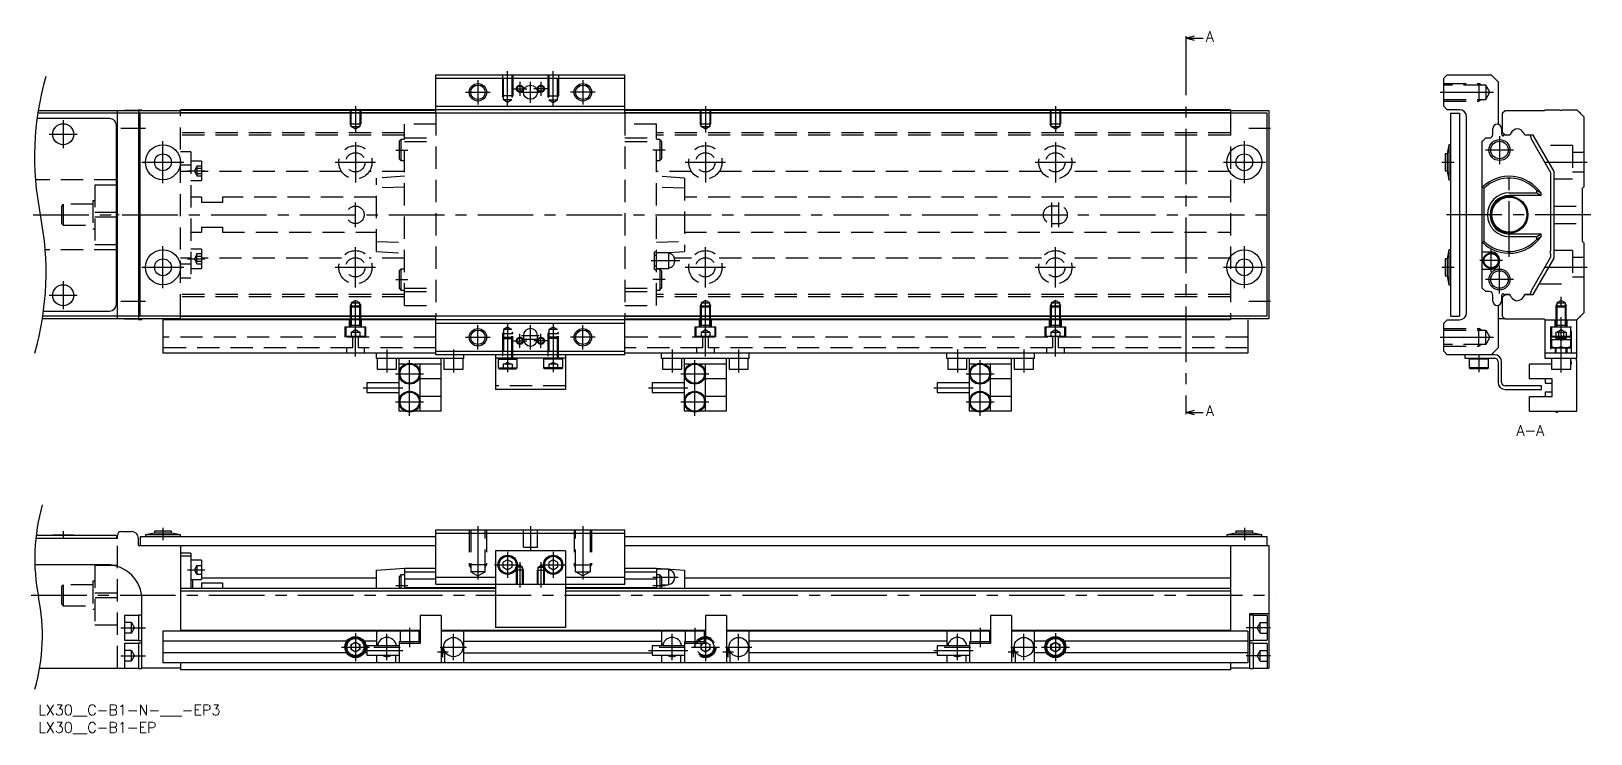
# Model space of a CAD drawing. Extents: x -2 to 444, y -8 to 192.
import ezdxf

# ---------------------------------------------------------------- set-up
doc = ezdxf.new("R2010")
doc.units = 0
doc.header["$LTSCALE"] = 0.5
doc.linetypes.add('CENTER', pattern=[50.8, 31.75, -6.35, 6.35, -6.35])
doc.linetypes.add('DASHED', pattern=[19.05, 12.7, -6.35])
for name, color, linetype in [('MSM_CENTER', 1, 'CENTER'), ('MSM_CONTINUOUS', 7, 'CONTINUOUS'), ('MSM_DASHED', 4, 'DASHED'), ('MSM_NARROW', 5, 'CONTINUOUS'), ('MSM_PART_NUMBER', 7, 'CONTINUOUS')]:
    doc.layers.add(name, color=color, linetype=linetype)
doc.styles.get("Standard").update_dxf_attribs({"font": 'txt.shx', "height": 3, "bigfont": 'bigfont.shx'})

# ---------------------------------------------------------------- blocks, each defined once
blk = doc.blocks.new('*U22')
at = {"layer": 'MSM_PART_NUMBER'}
blk.add_text('LX30__C-B1-N-___-EP3', height=3, dxfattribs=at).set_placement((0, -3))
blk = doc.blocks.new('*U23')
at = {"layer": 'MSM_PART_NUMBER'}
blk.add_text('LX30__C-B1-EP', height=3, dxfattribs=at).set_placement((0, -8))

msp = doc.modelspace()

# ---------------------------------------------------------------- linework, layer by layer
at = {"layer": 'MSM_CENTER'}
for p, q in [((327.9, 190), (327.9, 84)), ((125.64, 178.5), (125.64, 171.5)), ((134.14, 171.09), (134.14, 181)), ((147.14, 171.09), (147.14, 181)), ((155.64, 178.5), (155.64, 171.5)), ((122.14, 175), (129.14, 175)), ((135.64, 176), (139.64, 176)), ((137.64, 178), (137.64, 174)), ((138.14, 175), (143.14, 175)), ((140.64, 172), (140.64, 178)), ((145.64, 176), (141.64, 176)), ((143.64, 178), (143.64, 174)), ((159.14, 175), (152.14, 175)), ((400.64, 175), (415.83, 175)), ((90.64, 171), (90.64, 163.49)), ((190.64, 171), (190.64, 163.49)), ((290.64, 171), (290.64, 163.49)), ((7.14, 167), (7.14, 159)), ((3.14, 163), (11.14, 163)), ((23.64, 164.7), (30.64, 164.7)), ((35.64, 149), (35.64, 161)), ((90.64, 160.75), (90.64, 149.25)), ((190.64, 160.75), (190.64, 149.25)), ((290.64, 160.75), (290.64, 149.25)), ((344.64, 149), (344.64, 161)), ((345.89, 164.7), (352.14, 164.7)), ((417.54, 162.5), (417.54, 154.5)), ((102.14, 158.5), (105.64, 158.5)), ((179.14, 158.5), (175.64, 158.5)), ((421.54, 158.5), (413.54, 158.5)), ((29.64, 155), (41.64, 155)), ((42.64, 152.55), (47.64, 152.55)), ((84.89, 155), (96.39, 155)), ((184.89, 155), (196.39, 155)), ((284.89, 155), (296.39, 155)), ((338.64, 155), (350.64, 155)), ((401.04, 155), (404.64, 155)), ((420.34, 128), (420.34, 152)), ((430.61, 155), (442.64, 155)), ((90.64, 136.5), (90.64, 143.5)), ((289.64, 136.5), (289.64, 143.5)), ((291.64, 136.5), (291.64, 143.5)), ((-1.4, 140), (353.64, 140)), ((443.64, 140), (399.64, 140)), ((35.64, 119), (35.64, 131)), ((90.64, 119.25), (90.64, 130.75)), ((190.64, 119.25), (190.64, 130.75)), ((290.64, 119.25), (290.64, 130.75)), ((344.64, 119), (344.64, 131)), ((415.14, 123.65), (415.14, 130.15)), ((29.64, 125), (41.64, 125)), ((42.64, 127.44), (47.64, 127.44)), ((84.89, 125), (96.39, 125)), ((175.14, 126.9), (182.84, 126.9)), ((175.64, 126.9), (183.34, 126.9)), ((184.89, 125), (196.39, 125)), ((284.89, 125), (296.39, 125)), ((338.64, 125), (350.64, 125)), ((401.04, 125), (404.64, 125)), ((418.39, 126.9), (411.89, 126.9)), ((417.54, 117.5), (417.54, 125.5)), ((430.61, 125), (442.64, 125)), ((7.14, 121), (7.14, 113)), ((102.14, 121.5), (105.64, 121.5)), ((179.14, 121.5), (175.64, 121.5)), ((421.54, 121.5), (413.54, 121.5)), ((3.14, 117), (11.14, 117)), ((90.64, 99.5), (90.64, 116.51)), ((190.64, 99.5), (190.64, 116.51)), ((290.64, 99.5), (290.64, 116.51)), ((435.14, 94.9), (435.14, 116.51)), ((23.64, 115.3), (30.64, 115.3)), ((345.89, 115.3), (352.14, 115.3)), ((125.64, 101.5), (125.64, 108.5)), ((134.14, 108.91), (134.14, 95)), ((140.64, 101.5), (140.64, 108.5)), ((147.14, 108.91), (147.14, 95)), ((155.64, 101.5), (155.64, 108.5)), ((122.14, 105), (129.14, 105)), ((135.64, 104), (139.64, 104)), ((137.64, 102), (137.64, 106)), ((138.14, 105.5), (143.14, 105.5)), ((138.14, 104.5), (143.14, 104.5)), ((145.64, 104), (141.64, 104)), ((143.64, 102), (143.64, 106)), ((159.14, 105), (152.14, 105)), ((400.64, 105), (415.83, 105)), ((99.64, 101.5), (99.64, 94.9)), ((106.13, 82.6), (106.13, 98.6)), ((118.64, 101.5), (118.64, 94.9)), ((181.14, 101.5), (181.14, 94.9)), ((187.63, 82.6), (187.63, 98.6)), ((200.14, 101.5), (200.14, 94.9)), ((262.64, 101.5), (262.64, 94.9)), ((269.13, 82.6), (269.13, 98.6)), ((281.64, 101.5), (281.64, 94.9)), ((411.64, 100), (411.64, 95)), ((102.13, 94.6), (110.13, 94.6)), ((183.63, 94.6), (191.63, 94.6)), ((265.13, 94.6), (273.13, 94.6)), ((92.89, 90.6), (104.14, 90.6)), ((174.39, 90.6), (185.64, 90.6)), ((255.89, 90.6), (267.14, 90.6)), ((102.13, 86.6), (110.13, 86.6)), ((183.63, 86.6), (191.63, 86.6)), ((265.13, 86.6), (273.13, 86.6)), ((7.14, 49.61), (7.14, 47.49)), ((35.64, 50.6), (35.64, 47)), ((125.64, 51), (125.64, 35.81)), ((140.64, 51), (140.64, 44)), ((155.64, 51), (155.64, 35.81)), ((344.64, 50.6), (344.64, 47)), ((134.14, 43.75), (134.14, 36.25)), ((137.64, 40.76), (137.64, 33.5)), ((143.64, 40.76), (143.64, 33.5)), ((147.14, 43.75), (147.14, 36.25)), ((42.64, 38.55), (47.64, 38.55)), ((130.39, 40), (137.89, 40)), ((143.39, 40), (150.89, 40)), ((175.64, 36.5), (182.84, 36.5)), ((-2, 31.3), (353.64, 31.3)), ((102.14, 34.1), (105.64, 34.1)), ((175.64, 34.1), (179.14, 34.1)), ((23.64, 22), (30.64, 22)), ((90.64, 20.5), (90.64, 12.5)), ((99.64, 12.75), (99.64, 20.25)), ((106.13, 22), (106.13, 16.5)), ((118.64, 12.75), (118.64, 20.25)), ((181.14, 12.75), (181.14, 20.25)), ((187.63, 22), (187.63, 16.5)), ((190.64, 20.5), (190.64, 12.5)), ((200.14, 12.75), (200.14, 20.25)), ((262.64, 12.75), (262.64, 20.25)), ((269.13, 22), (269.13, 16.5)), ((281.64, 12.75), (281.64, 20.25)), ((290.64, 20.5), (290.64, 12.5)), ((352.14, 22), (345.14, 22)), ((23.64, 14), (30.64, 14)), ((86.64, 16.5), (94.64, 16.5)), ((92.89, 15.5), (104.14, 15.5)), ((95.89, 16.5), (103.39, 16.5)), ((114.14, 15.1), (117.14, 15.1)), ((114.89, 16.5), (122.39, 16.5)), ((115.64, 13.6), (115.64, 16.6)), ((174.39, 15.5), (185.64, 15.5)), ((177.39, 16.5), (184.89, 16.5)), ((186.64, 16.5), (194.64, 16.5)), ((195.64, 15.1), (198.64, 15.1)), ((196.39, 16.5), (203.89, 16.5)), ((197.14, 13.6), (197.14, 16.6)), ((255.89, 15.5), (267.14, 15.5)), ((258.89, 16.5), (266.39, 16.5)), ((277.14, 15.1), (280.14, 15.1)), ((277.89, 16.5), (285.39, 16.5)), ((278.64, 13.6), (278.64, 16.6)), ((286.64, 16.5), (294.64, 16.5)), ((352.14, 14), (345.14, 14))]:
    msp.add_line(p, q, dxfattribs=at)
at = {"layer": 'MSM_CONTINUOUS'}
for p, q in [((327.9, 190.5), (330.4, 191.17)), ((327.9, 191), (327.9, 190)), ((330.4, 189.83), (327.9, 190.5)), ((327.9, 190.5), (332.9, 190.5)), ((113.64, 180), (167.64, 180)), ((113.64, 169), (113.64, 180)), ((113.64, 179), (167.64, 179)), ((167.64, 169), (167.64, 180)), ((401.64, 179), (402.64, 180)), ((401.64, 171), (401.64, 179)), ((402.64, 180), (415.14, 180)), ((415.14, 180), (417.14, 178)), ((417.14, 178), (417.14, 165.87)), ((40.64, 169.7), (0.01, 169.7)), ((22.64, 110.3), (22.64, 169.7)), ((24.64, 169.75), (24.64, 169.7)), ((28.64, 169.75), (24.64, 169.75)), ((29.64, 169.9), (28.64, 169.9)), ((28.64, 169.9), (28.64, 110.1)), ((29.64, 169.9), (29.64, 169.7)), ((40.64, 169), (40.64, 170)), ((340.64, 170), (40.64, 170)), ((113.64, 169.8), (40.64, 169.8)), ((113.64, 171), (167.64, 171)), ((340.64, 169.8), (167.64, 169.8)), ((340.64, 170), (340.64, 169)), ((351.64, 169.7), (340.64, 169.7)), ((351.64, 169.7), (351.64, 110.3)), ((402.64, 170), (401.64, 171)), ((406.14, 170), (402.64, 170)), ((418.44, 169.1), (419.14, 169.8)), ((419.14, 169.8), (430.44, 169.8)), ((430.44, 169.8), (430.64, 170)), ((430.64, 170), (434.74, 170)), ((435.54, 170), (439.64, 170)), ((439.64, 170), (441.64, 168)), ((20.34, 167.5), (-0.32, 167.5)), ((351.14, 169), (-0.1, 169)), ((22.34, 114.5), (22.34, 165.5)), ((29.14, 111), (29.14, 169)), ((113.64, 169.1), (40.64, 169.1)), ((340.64, 169.1), (167.64, 169.1)), ((351.14, 111), (351.14, 169)), ((403.64, 169), (406.14, 169)), ((403.64, 111), (403.64, 169)), ((406.14, 169), (406.14, 111)), ((408.14, 112), (408.14, 168)), ((418.44, 163.45), (418.44, 169.1)), ((441.64, 168), (441.64, 148)), ((412.64, 160.95), (413.64, 161.95)), ((412.64, 119.05), (412.64, 160.95)), ((413.64, 161.95), (414.64, 161.95)), ((415.64, 162.95), (415.64, 164.65)), ((418.14, 164.65), (418.14, 163.25)), ((419.14, 162.75), (418.44, 163.45)), ((418.94, 162.8), (419.09, 162.8)), ((420.48, 162.75), (419.14, 162.75)), ((420.86, 163.4), (420.48, 162.75)), ((420.86, 163.4), (420.91, 163.49)), ((424.79, 162.75), (424.36, 163.5)), ((427.14, 162.75), (424.79, 162.75)), ((426.47, 162.3), (426.47, 161.9)), ((426.47, 161.9), (432.14, 152.09)), ((433.14, 152.36), (427.14, 162.75)), ((22.34, 158.2), (22.64, 158.2)), ((402.04, 157.4), (402.04, 152.6)), ((402.64, 157.4), (402.04, 157.4)), ((403.04, 160), (402.64, 157.4)), ((402.64, 157.4), (402.64, 152.6)), ((403.04, 160), (403.04, 150)), ((403.64, 160), (403.04, 160)), ((402.04, 152.6), (402.64, 152.6)), ((402.64, 152.6), (403.04, 150)), ((432.14, 152.09), (432.14, 129.65)), ((433.14, 127.64), (433.14, 152.36)), ((22.64, 150), (22.34, 150)), ((22.64, 148.5), (22.34, 148.5)), ((22.64, 148.47), (22.34, 148.47)), ((403.04, 150), (403.64, 150)), ((413.14, 147.6), (412.64, 147.86)), ((413.14, 132.4), (413.14, 147.6)), ((441.64, 148), (441.14, 147.5)), ((441.14, 147.5), (441.14, 132.5)), ((420.34, 146.26), (428.18, 146.26)), ((429.44, 145.5), (420.34, 145.5)), ((428.18, 146.26), (428.18, 146.93)), ((428.18, 146.26), (429.44, 145.5)), ((429.44, 145.5), (429.44, 146.18)), ((22.34, 140.72), (22.64, 140.72)), ((22.64, 139.28), (22.34, 139.28)), ((429.44, 134.5), (420.34, 134.5)), ((428.18, 133.74), (420.34, 133.74)), ((429.44, 134.5), (428.18, 133.74)), ((428.18, 133.07), (428.18, 133.74)), ((429.44, 133.82), (429.44, 134.5)), ((22.64, 131.53), (22.34, 131.53)), ((22.64, 131.5), (22.34, 131.5)), ((22.64, 130), (22.34, 130)), ((403.04, 130), (402.64, 127.4)), ((403.04, 130), (403.04, 120)), ((403.64, 130), (403.04, 130)), ((412.64, 132.14), (413.14, 132.4)), ((412.64, 129.4), (415.14, 129.4)), ((441.14, 132.5), (441.64, 132)), ((441.64, 132), (441.64, 112)), ((402.04, 127.4), (402.04, 122.6)), ((402.64, 127.4), (402.04, 127.4)), ((402.64, 127.4), (402.64, 122.6)), ((432.14, 127.91), (426.47, 118.1)), ((427.14, 117.25), (433.14, 127.64)), ((432.14, 128.85), (432.14, 127.91)), ((22.64, 121.8), (22.34, 121.8)), ((402.04, 122.6), (402.64, 122.6)), ((402.64, 122.6), (403.04, 120)), ((415.14, 124.4), (412.64, 124.4)), ((403.04, 120), (403.64, 120)), ((413.64, 118.05), (412.64, 119.05)), ((414.64, 118.05), (413.64, 118.05)), ((415.64, 115.35), (415.64, 117.05)), ((418.14, 116.75), (418.14, 115.35)), ((418.44, 116.55), (419.14, 117.25)), ((418.44, 110.9), (418.44, 116.55)), ((419.09, 117.2), (418.94, 117.2)), ((419.14, 117.25), (419.09, 117.2)), ((420.48, 117.25), (419.14, 117.25)), ((419.14, 117.25), (420.48, 117.25)), ((420.86, 116.6), (420.48, 117.25)), ((420.48, 117.25), (420.91, 116.5)), ((424.79, 117.25), (424.36, 116.5)), ((424.42, 116.6), (424.79, 117.25)), ((426.19, 117.25), (424.79, 117.25)), ((424.79, 117.25), (427.14, 117.25)), ((426.47, 118.1), (426.47, 117.7)), ((1.52, 112.5), (20.34, 112.5)), ((417.14, 114.13), (417.14, 102)), ((441.64, 112), (439.64, 110)), ((40.64, 110.3), (1.19, 110.3)), ((351.14, 111), (1.3, 111)), ((24.64, 110.3), (24.64, 110.25)), ((24.64, 110.25), (28.64, 110.25)), ((28.64, 110.1), (29.64, 110.1)), ((29.64, 110.3), (29.64, 110.1)), ((35.64, 110), (35.64, 100.5)), ((340.64, 110), (35.64, 110)), ((40.64, 110), (40.64, 111)), ((113.64, 110.9), (40.64, 110.9)), ((113.64, 110.2), (40.64, 110.2)), ((113.64, 100), (113.64, 111)), ((113.64, 109), (167.64, 109)), ((167.64, 100), (167.64, 111)), ((340.64, 110.9), (167.64, 110.9)), ((340.64, 110.2), (167.64, 110.2)), ((340.64, 111), (340.64, 110)), ((351.64, 110.3), (340.64, 110.3)), ((345.64, 110), (345.64, 100.5)), ((401.64, 109), (402.64, 110)), ((401.64, 101), (401.64, 109)), ((402.64, 110), (406.14, 110)), ((403.64, 111), (406.14, 111)), ((419.04, 110.3), (417.14, 110.3)), ((419.14, 110.2), (418.44, 110.9)), ((430.44, 110.2), (419.14, 110.2)), ((430.64, 110), (430.44, 110.2)), ((430.64, 98.9), (430.64, 110)), ((430.64, 110), (439.64, 110)), ((439.64, 98.9), (439.64, 110)), ((138.64, 105.5), (138.64, 104.5)), ((142.64, 104.5), (142.64, 105.5)), ((432.24, 105), (432.24, 102)), ((438.04, 105), (432.24, 105)), ((432.39, 104.4), (437.89, 104.4)), ((432.39, 104.4), (432.39, 102)), ((432.39, 104.15), (433.06, 104.33)), ((433.06, 104.33), (433.41, 104.38)), ((433.41, 104.38), (433.76, 104.4)), ((433.84, 104.9), (433.64, 104.7)), ((433.64, 104.7), (433.64, 104.4)), ((433.64, 104.7), (436.64, 104.7)), ((433.76, 104.4), (433.86, 104.4)), ((433.84, 104.9), (436.44, 104.9)), ((433.86, 104.4), (434.5, 104.33)), ((434.5, 104.33), (435.14, 104.15)), ((435.14, 104.15), (435.81, 104.33)), ((435.14, 102.25), (435.14, 104.15)), ((435.81, 104.33), (436.16, 104.38)), ((436.16, 104.38), (436.51, 104.4)), ((436.64, 104.7), (436.44, 104.9)), ((436.51, 104.4), (436.61, 104.4)), ((436.61, 104.4), (437.25, 104.33)), ((436.64, 104.4), (436.64, 104.7)), ((437.25, 104.33), (437.89, 104.15)), ((437.89, 102), (437.89, 104.4)), ((438.04, 102), (438.04, 105)), ((113.64, 100.5), (35.64, 100.5)), ((96.64, 98.9), (96.64, 100.5)), ((121.64, 98.9), (96.64, 98.9)), ((96.89, 98.9), (96.89, 95.9)), ((102.39, 95.9), (102.39, 98.9)), ((103.14, 94.84), (103.14, 98.9)), ((113.64, 101), (167.64, 101)), ((167.64, 100), (113.64, 100)), ((115.14, 83.9), (115.14, 98.9)), ((115.89, 98.9), (115.89, 95.9)), ((121.39, 95.9), (121.39, 98.9)), ((121.64, 98.9), (121.64, 100)), ((130.64, 100), (130.64, 90.1)), ((150.64, 99), (130.64, 99)), ((131.69, 99), (131.39, 98.7)), ((131.39, 98.7), (131.39, 96.3)), ((131.39, 98.7), (136.89, 98.7)), ((136.89, 98.7), (136.59, 99)), ((136.89, 96.3), (136.89, 98.7)), ((144.69, 99), (144.39, 98.7)), ((144.39, 98.7), (144.39, 96.3)), ((149.89, 98.7), (144.39, 98.7)), ((149.89, 98.7), (149.59, 99)), ((149.89, 96.3), (149.89, 98.7)), ((150.64, 100), (150.64, 90.1)), ((345.64, 100.5), (167.64, 100.5)), ((178.14, 98.9), (178.14, 100.5)), ((203.14, 98.9), (178.14, 98.9)), ((178.39, 98.9), (178.39, 95.9)), ((183.89, 95.9), (183.89, 98.9)), ((184.64, 94.84), (184.64, 98.9)), ((196.64, 83.9), (196.64, 98.9)), ((197.39, 98.9), (197.39, 95.9)), ((202.89, 95.9), (202.89, 98.9)), ((203.14, 98.9), (203.14, 100.5)), ((259.64, 98.9), (259.64, 100.5)), ((284.64, 98.9), (259.64, 98.9)), ((259.89, 98.9), (259.89, 95.9)), ((265.39, 95.9), (265.39, 98.9)), ((266.14, 94.84), (266.14, 98.9)), ((278.14, 83.9), (278.14, 98.9)), ((278.89, 98.9), (278.89, 95.9)), ((284.39, 95.9), (284.39, 98.9)), ((284.64, 98.9), (284.64, 100.5)), ((402.64, 100), (401.64, 101)), ((416.14, 100), (402.64, 100)), ((407.64, 100), (407.64, 99)), ((407.64, 99), (416.14, 99)), ((409.19, 99), (408.89, 98.7)), ((414.39, 98.7), (408.89, 98.7)), ((408.89, 98.7), (408.89, 96.3)), ((414.39, 98.7), (414.09, 99)), ((414.39, 96.3), (414.39, 98.7)), ((417.14, 102), (415.14, 100)), ((439.64, 100.5), (430.64, 100.5)), ((439.64, 98.9), (430.64, 98.9)), ((432.24, 102), (438.04, 102)), ((433.03, 102.07), (432.39, 102.25)), ((432.39, 98.9), (432.39, 95.9)), ((433.66, 102), (433.03, 102.07)), ((433.44, 102), (433.44, 100.5)), ((433.64, 102), (433.64, 100.5)), ((433.76, 102), (433.66, 102)), ((434.12, 102.02), (433.76, 102)), ((434.46, 102.07), (434.12, 102.02)), ((435.14, 102.25), (434.46, 102.07)), ((435.78, 102.07), (435.14, 102.25)), ((436.41, 102), (435.78, 102.07)), ((436.51, 102), (436.41, 102)), ((436.83, 102.01), (436.51, 102)), ((436.64, 100.5), (436.64, 102)), ((436.87, 102.02), (436.83, 102.01)), ((436.84, 100.5), (436.84, 102)), ((437.21, 102.07), (436.87, 102.02)), ((437.89, 102.25), (437.21, 102.07)), ((437.89, 95.9), (437.89, 98.9)), ((96.89, 95.9), (102.39, 95.9)), ((104.82, 97.3), (103.14, 97.3)), ((103.14, 86.84), (103.14, 94.36)), ((115.14, 97.3), (107.44, 97.3)), ((109.14, 83.9), (109.14, 97.3)), ((115.89, 95.9), (121.39, 95.9)), ((131.39, 96.3), (136.89, 96.3)), ((131.39, 96.3), (131.69, 96)), ((131.69, 96), (136.59, 96)), ((136.59, 96), (136.89, 96.3)), ((149.89, 96.3), (144.39, 96.3)), ((144.39, 96.3), (144.69, 96)), ((149.59, 96), (144.69, 96)), ((149.59, 96), (149.89, 96.3)), ((178.39, 95.9), (183.89, 95.9)), ((186.32, 97.3), (184.64, 97.3)), ((184.64, 86.84), (184.64, 94.36)), ((196.64, 97.3), (188.94, 97.3)), ((190.64, 83.9), (190.64, 97.3)), ((197.39, 95.9), (202.89, 95.9)), ((259.89, 95.9), (265.39, 95.9)), ((267.82, 97.3), (266.14, 97.3)), ((266.14, 86.84), (266.14, 94.36)), ((278.14, 97.3), (270.44, 97.3)), ((272.14, 83.9), (272.14, 97.3)), ((278.89, 95.9), (284.39, 95.9)), ((414.39, 96.3), (408.89, 96.3)), ((408.89, 96.3), (409.19, 96)), ((414.09, 96), (409.19, 96)), ((414.09, 96), (414.39, 96.3)), ((417.14, 98), (417.14, 92.1)), ((418.14, 92.1), (418.14, 98)), ((432.39, 97.3), (426.14, 97.3)), ((426.14, 93.1), (426.14, 97.3)), ((430.64, 97.35), (430.64, 97.3)), ((432.39, 97.35), (430.64, 97.35)), ((432.39, 95.9), (437.89, 95.9)), ((438.04, 97.3), (437.89, 97.3)), ((438.04, 97.9), (438.04, 97.3)), ((439.64, 83.9), (439.64, 97.9)), ((93.89, 91.95), (93.89, 89.25)), ((103.14, 91.95), (93.89, 91.95)), ((93.89, 89.25), (103.14, 89.25)), ((115.14, 93.1), (109.14, 93.1)), ((150.64, 90.1), (130.64, 90.1)), ((175.39, 91.95), (175.39, 89.25)), ((184.64, 91.95), (175.39, 91.95)), ((175.39, 89.25), (184.64, 89.25)), ((196.64, 93.1), (190.64, 93.1)), ((256.89, 91.95), (256.89, 89.25)), ((266.14, 91.95), (256.89, 91.95)), ((256.89, 89.25), (266.14, 89.25)), ((278.14, 93.1), (272.14, 93.1)), ((429.54, 91.1), (419.14, 91.1)), ((419.14, 90.1), (429.54, 90.1)), ((432.64, 93.1), (426.14, 93.1)), ((429.54, 90.1), (429.54, 91.1)), ((430.64, 93.1), (430.64, 91.85)), ((430.64, 91.85), (432.64, 91.85)), ((430.64, 89.35), (430.64, 88.1)), ((432.64, 89.35), (430.64, 89.35)), ((432.64, 88.1), (432.64, 93.1)), ((103.14, 83.9), (103.14, 86.36)), ((115.14, 88.1), (109.14, 88.1)), ((184.64, 83.9), (184.64, 86.36)), ((196.64, 88.1), (190.64, 88.1)), ((266.14, 83.9), (266.14, 86.36)), ((278.14, 88.1), (272.14, 88.1)), ((426.14, 88.1), (432.64, 88.1)), ((426.14, 83.9), (426.14, 88.1)), ((104.82, 83.9), (103.14, 83.9)), ((115.14, 83.9), (107.44, 83.9)), ((186.32, 83.9), (184.64, 83.9)), ((196.64, 83.9), (188.94, 83.9)), ((267.82, 83.9), (266.14, 83.9)), ((278.14, 83.9), (270.44, 83.9)), ((327.9, 83.5), (330.4, 84.17)), ((327.9, 84), (327.9, 83)), ((330.4, 82.83), (327.9, 83.5)), ((327.9, 83.5), (332.9, 83.5)), ((426.14, 83.9), (439.64, 83.9)), ((430.64, 83.9), (430.64, 83.85)), ((430.64, 83.85), (433.64, 83.85)), ((433.64, 83.9), (433.64, 83.6)), ((433.64, 83.6), (434.14, 83.6)), ((434.14, 83.9), (434.14, 83.6)), ((23.64, 49.5), (26.64, 49.5)), ((33.24, 49.6), (33.24, 49)), ((38.04, 49.6), (33.24, 49.6)), ((38.04, 49), (38.04, 49.6)), ((113.64, 34.5), (113.64, 50)), ((113.64, 50), (167.64, 50)), ((167.64, 34.5), (167.64, 50)), ((342.24, 49.6), (342.24, 49)), ((347.04, 49.6), (342.24, 49.6)), ((347.04, 49), (347.04, 49.6)), ((22.64, 47.5), (-0.7, 47.5)), ((-0.59, 48.5), (22.34, 48.5)), ((4.14, 48.6), (10.14, 48.6)), ((4.14, 48.6), (4.14, 48.5)), ((10.14, 48.5), (10.14, 48.6)), ((22.34, 48.5), (22.34, 47.5)), ((22.64, 47.5), (22.64, 48.5)), ((28.64, 45.5), (28.64, 47.5)), ((28.64, 45.5), (113.64, 45.5)), ((29.14, 48), (29.14, 45.5)), ((113.64, 48), (29.14, 48)), ((33.24, 49), (30.64, 48.6)), ((30.64, 48.6), (30.64, 48)), ((40.64, 48.6), (30.64, 48.6)), ((38.04, 49), (33.24, 49)), ((40.64, 48.6), (38.04, 49)), ((40.64, 48), (40.64, 48.6)), ((40.64, 45.5), (40.64, 21)), ((113.64, 49), (167.64, 49)), ((351.14, 48), (167.64, 48)), ((167.64, 45.5), (351.64, 45.5)), ((342.24, 49), (339.64, 48.6)), ((339.64, 48.6), (339.64, 48)), ((349.64, 48.6), (339.64, 48.6)), ((340.64, 45.5), (340.64, 21)), ((347.04, 49), (342.24, 49)), ((349.64, 48.6), (347.04, 49)), ((349.64, 48), (349.64, 48.6)), ((351.14, 45.5), (351.14, 48)), ((351.64, 45.5), (351.64, 10.5)), ((43.64, 43.3), (40.64, 43.3)), ((43.64, 42.45), (40.64, 42.45)), ((43.64, 43.3), (43.64, 33.2)), ((46.64, 41.3), (43.64, 41.3)), ((46.64, 41.3), (46.64, 35.8)), ((150.64, 44), (130.64, 44)), ((130.64, 44), (130.64, 22.1)), ((134.14, 41.44), (132.89, 40.72)), ((132.89, 39.28), (132.89, 40.72)), ((135.39, 40.72), (134.14, 41.44)), ((135.39, 39.28), (135.39, 40.72)), ((147.14, 41.44), (145.89, 40.72)), ((145.89, 40.72), (145.89, 39.28)), ((148.39, 40.72), (147.14, 41.44)), ((148.39, 40.72), (148.39, 39.28)), ((150.64, 44), (150.64, 22.1)), ((19.64, 40), (-0.97, 40)), ((43.64, 35.8), (46.64, 35.8)), ((44.14, 33.2), (44.14, 35.8)), ((46.64, 36.3), (96.64, 36.3)), ((96.64, 38.5), (104.64, 39)), ((96.64, 33.2), (96.64, 38.5)), ((103.64, 37.1), (103.14, 36.6)), ((103.14, 36.6), (103.14, 33.2)), ((104.64, 37.1), (103.64, 37.1)), ((103.64, 37.1), (103.64, 33.2)), ((104.64, 39), (113.64, 39)), ((104.64, 39), (104.64, 33.2)), ((104.64, 38), (113.64, 38)), ((104.64, 36), (113.64, 36)), ((113.64, 36.5), (130.64, 36.5)), ((132.89, 39.28), (134.14, 38.56)), ((134.14, 38.56), (135.39, 39.28)), ((145.89, 39.28), (147.14, 38.56)), ((147.14, 38.56), (148.39, 39.28)), ((150.64, 36.5), (167.64, 36.5)), ((167.64, 39), (176.64, 39)), ((167.64, 38), (176.64, 38)), ((167.64, 36), (176.64, 36)), ((176.64, 39), (184.64, 38.5)), ((176.64, 39), (176.64, 33.2)), ((180.09, 38.75), (176.64, 38.75)), ((177.64, 37.1), (176.64, 37.1)), ((178.14, 36.6), (177.64, 37.1)), ((177.64, 37.1), (177.64, 33.2)), ((178.14, 36.6), (178.14, 33.2)), ((180.09, 38.75), (180.09, 34.25)), ((181.84, 36.8), (181.84, 36.2)), ((184.64, 38.5), (184.64, 33.2)), ((184.64, 36.3), (340.64, 36.3)), ((130.64, 33.2), (40.64, 33.2)), ((130.64, 32.5), (40.64, 32.5)), ((46.64, 34.87), (52.64, 34.87)), ((46.64, 34.87), (46.64, 33.2)), ((52.64, 34.87), (52.64, 33.2)), ((104.64, 33.5), (130.64, 33.5)), ((113.64, 34.5), (167.64, 34.5)), ((150.64, 33.5), (176.64, 33.5)), ((340.64, 33.2), (150.64, 33.2)), ((340.64, 32.5), (150.64, 32.5)), ((178.14, 34.25), (180.09, 34.25)), ((29.64, 10.35), (29.64, 30)), ((28.64, 25.5), (24.64, 25.5)), ((24.64, 25.5), (24.64, 18.5)), ((29.64, 25.65), (28.64, 25.65)), ((28.64, 25.65), (28.64, 18.35)), ((109.14, 25.5), (109.14, 17.5)), ((115.14, 25.5), (109.14, 25.5)), ((115.14, 25.5), (115.14, 12)), ((190.64, 25.5), (190.64, 17.5)), ((196.64, 25.5), (190.64, 25.5)), ((196.64, 25.5), (196.64, 12)), ((278.14, 25.5), (272.14, 25.5)), ((272.14, 25.5), (272.14, 17.5)), ((278.14, 25.5), (278.14, 12)), ((351.64, 26), (346.14, 26)), ((346.14, 26), (346.14, 10.35)), ((347.14, 25.65), (346.14, 25.65)), ((347.14, 25.65), (347.14, 18.35)), ((351.14, 25.5), (347.14, 25.5)), ((351.14, 25.5), (351.14, 18.5)), ((24.64, 18.5), (28.64, 18.5)), ((28.64, 18.35), (29.64, 18.35)), ((109.14, 21), (35.64, 21)), ((35.64, 21), (35.64, 12)), ((88.17, 18.2), (35.64, 18.2)), ((109.14, 21.2), (40.64, 21.2)), ((89.39, 17.22), (90.64, 17.94)), ((90.64, 17.94), (91.89, 17.22)), ((96.64, 18.2), (93.11, 18.2)), ((96.64, 21), (96.64, 16.85)), ((103.13, 18), (103.13, 17.5)), ((109.13, 18), (103.13, 18)), ((103.38, 21), (103.38, 18)), ((108.88, 18), (108.88, 21)), ((109.13, 17.5), (109.13, 18)), ((190.64, 21.2), (115.14, 21.2)), ((190.64, 21), (115.14, 21)), ((121.64, 12), (121.64, 21)), ((121.64, 18.2), (178.14, 18.2)), ((150.64, 22.1), (130.64, 22.1)), ((178.14, 21), (178.14, 16.85)), ((184.63, 18), (184.63, 17.5)), ((190.63, 18), (184.63, 18)), ((184.88, 21), (184.88, 18)), ((190.38, 18), (190.38, 21)), ((190.63, 17.5), (190.63, 18)), ((272.14, 21.2), (196.64, 21.2)), ((272.14, 21), (196.64, 21)), ((203.14, 12), (203.14, 21)), ((259.64, 18.2), (203.14, 18.2)), ((259.64, 21), (259.64, 16.85)), ((266.13, 18), (266.13, 17.5)), ((272.13, 18), (266.13, 18)), ((266.38, 21), (266.38, 18)), ((271.88, 18), (271.88, 21)), ((272.13, 17.5), (272.13, 18)), ((340.64, 21.2), (278.14, 21.2)), ((345.64, 21), (278.14, 21)), ((284.64, 12), (284.64, 21)), ((288.17, 18.2), (284.64, 18.2)), ((289.39, 17.22), (290.64, 17.94)), ((290.64, 17.94), (291.89, 17.22)), ((345.64, 18.2), (293.11, 18.2)), ((345.64, 21), (345.64, 12)), ((346.14, 18.35), (347.14, 18.35)), ((347.14, 18.5), (351.14, 18.5)), ((28.64, 17.5), (24.64, 17.5)), ((24.64, 17.5), (24.64, 10.5)), ((29.64, 17.65), (28.64, 17.65)), ((28.64, 17.65), (28.64, 10.35)), ((88.17, 14.8), (35.64, 14.8)), ((89.39, 15.78), (89.39, 17.22)), ((90.64, 15.06), (89.39, 15.78)), ((91.89, 15.78), (90.64, 15.06)), ((91.89, 17.22), (91.89, 15.78)), ((93.89, 14.8), (93.11, 14.8)), ((103.14, 16.85), (93.89, 16.85)), ((93.89, 16.85), (93.89, 14.15)), ((93.89, 14.15), (103.14, 14.15)), ((96.64, 14.15), (96.64, 12)), ((102.14, 12), (102.14, 14.15)), ((109.14, 17.5), (103.13, 17.5)), ((103.14, 17.5), (103.14, 12)), ((116.14, 14.8), (115.14, 14.8)), ((116.14, 15.1), (116.14, 12)), ((121.81, 16.5), (121.64, 16.8)), ((121.64, 16.2), (121.81, 16.5)), ((121.64, 14.8), (175.39, 14.8)), ((184.64, 16.85), (175.39, 16.85)), ((175.39, 16.85), (175.39, 14.15)), ((175.39, 14.15), (184.64, 14.15)), ((178.14, 14.15), (178.14, 12)), ((183.64, 12), (183.64, 14.15)), ((190.64, 17.5), (184.63, 17.5)), ((184.64, 17.5), (184.64, 12)), ((197.64, 14.8), (196.64, 14.8)), ((197.64, 15.1), (197.64, 12)), ((203.31, 16.5), (203.14, 16.8)), ((203.14, 16.2), (203.31, 16.5)), ((256.89, 14.8), (203.14, 14.8)), ((266.14, 16.85), (256.89, 16.85)), ((256.89, 16.85), (256.89, 14.15)), ((256.89, 14.15), (266.14, 14.15)), ((259.64, 14.15), (259.64, 12)), ((265.14, 12), (265.14, 14.15)), ((272.14, 17.5), (266.13, 17.5)), ((266.14, 17.5), (266.14, 12)), ((279.14, 14.8), (278.14, 14.8)), ((279.14, 15.1), (279.14, 12)), ((284.81, 16.5), (284.64, 16.8)), ((284.64, 16.2), (284.81, 16.5)), ((288.17, 14.8), (284.64, 14.8)), ((289.39, 15.78), (289.39, 17.22)), ((290.64, 15.06), (289.39, 15.78)), ((291.89, 15.78), (290.64, 15.06)), ((291.89, 17.22), (291.89, 15.78)), ((345.64, 14.8), (293.11, 14.8)), ((347.14, 17.65), (346.14, 17.65)), ((347.14, 17.65), (347.14, 10.35)), ((351.14, 17.5), (347.14, 17.5)), ((351.14, 17.5), (351.14, 10.5)), ((0.42, 10.5), (28.64, 10.5)), ((28.64, 10.35), (29.64, 10.35)), ((40.64, 10.5), (29.64, 10.5)), ((345.64, 12), (35.64, 12)), ((40.64, 12), (40.64, 10)), ((340.64, 10), (40.64, 10)), ((340.64, 12), (340.64, 10)), ((346.14, 10.5), (340.64, 10.5)), ((346.14, 10.35), (347.14, 10.35)), ((347.14, 10.5), (351.64, 10.5))]:
    msp.add_line(p, q, dxfattribs=at)
for centre, radius in [((125.64, 175), 2.07), ((140.64, 175), 2), ((155.64, 175), 2.07), ((7.14, 163), 3), ((417.54, 158.5), 3), ((417.54, 158.5), 2.5), ((35.64, 155), 5), ((35.64, 155), 2.4), ((344.64, 155), 5), ((344.64, 155), 2.4), ((420.34, 140), 5.3), ((420.34, 140), 5), ((35.64, 125), 5), ((344.64, 125), 5), ((35.64, 125), 2.4), ((344.64, 125), 2.4), ((415.14, 126.9), 2.25), ((415.14, 126.9), 2.05), ((417.54, 121.5), 3), ((417.54, 121.5), 2.5), ((7.14, 117), 3), ((125.64, 105), 2.07), ((155.64, 105), 2.07), ((106.13, 94.6), 3), ((106.13, 94.6), 2.75), ((187.63, 94.6), 3), ((187.63, 94.6), 2.75), ((269.13, 94.6), 3), ((269.13, 94.6), 2.75), ((106.13, 86.6), 3), ((106.13, 86.6), 2.75), ((187.63, 86.6), 3), ((187.63, 86.6), 2.75), ((269.13, 86.6), 3), ((269.13, 86.6), 2.75), ((134.14, 40), 2.75), ((134.14, 40), 2.45), ((147.14, 40), 2.75), ((147.14, 40), 2.45), ((90.64, 16.5), 3), ((90.64, 16.5), 2.75), ((90.64, 16.5), 2.45), ((118.64, 16.5), 2.75), ((200.14, 16.5), 2.75), ((281.64, 16.5), 2.75), ((290.64, 16.5), 3), ((290.64, 16.5), 2.75), ((290.64, 16.5), 2.45), ((90.64, 16.5), 1.25), ((290.64, 16.5), 1.25), ((290.64, 16.5), 1.23)]:
    msp.add_circle(centre, radius, dxfattribs=at)
for centre, radius, start, end in [((406.14, 168), 2, 0, 90), ((435.14, 170.3), 0.5, 216.8699, 323.1301), ((20.34, 165.5), 2, 0, 90), ((416.89, 164.65), 1.25, 0, 180), ((439.14, 167.7), 2, 36.8699, 53.1301), ((414.64, 162.95), 1, 270, 0), ((419.14, 163.25), 1, 180, 228.766), ((418.94, 162.3), 0.5, 90, 156.6746), ((422.79, 162.35), 2.2, 93.981, 151.4552), ((422.48, 162.35), 2.2, 31.4553, 86.019), ((425.97, 162.3), 0.5, 0, 64.1581), ((420.34, 140), 11, 34.1804, 134.427), ((420.34, 140), 10.47, 41.4448, 133.4287), ((420.34, 140), 6.26, 90, 270), ((420.34, 140), 5.5, 90, 270), ((424.29, 139), 8.84, 54.3755, 63.8517), ((420.34, 140), 11, 225.573, 325.8196), ((423.99, 141.51), 9.43, 296.4456, 305.3272), ((420.34, 140), 10.47, 226.5713, 318.5552), ((415.14, 126.9), 2.5, 270, 90), ((432.44, 129.25), 0.5, 126.8699, 233.1301), ((414.64, 117.05), 1, 0, 90), ((419.14, 116.75), 1, 131.234, 180), ((418.94, 117.7), 0.5, 203.3254, 270), ((422.79, 117.65), 2.2, 211.3887, 224.5331), ((422.79, 117.65), 2.2, 211.4553, 266.019), ((422.48, 117.65), 2.2, 273.981, 331.4552), ((425.97, 117.7), 0.5, 295.8419, 0), ((20.34, 114.5), 2, 270, 0), ((406.14, 112), 2, 270, 0), ((416.89, 115.35), 1.25, 180, 0), ((140.64, 105.5), 2, 0, 180), ((439.14, 112.3), 2, 306.8699, 323.1301), ((140.64, 104.5), 2, 180, 0), ((416.14, 98), 2, 0, 90), ((416.14, 98), 1, 0, 90), ((437.04, 97.9), 1, 0, 31.7883), ((437.04, 97.9), 2.6, 0, 22.6199), ((419.14, 92.1), 2, 180, 270), ((419.14, 92.1), 1, 180, 270), ((23.64, 48.5), 1, 90, 180), ((26.64, 47.5), 2, 0, 90), ((19.64, 30), 10, 0, 90), ((180.09, 36.8), 1.75, 0, 90), ((180.09, 36.2), 1.75, 270, 0), ((99.64, 16.5), 2.75, 7.312, 172.688), ((181.14, 16.5), 2.75, 7.312, 172.688), ((262.64, 16.5), 2.75, 7.312, 172.688), ((99.64, 16.5), 2.75, 238.7096, 301.2904), ((115.64, 15.1), 0.5, 0, 180), ((181.14, 16.5), 2.75, 238.7096, 301.2904), ((197.14, 15.1), 0.5, 0, 180), ((262.64, 16.5), 2.75, 238.7096, 301.2904), ((278.64, 15.1), 0.5, 0, 180)]:
    msp.add_arc(centre, radius, start, end, dxfattribs=at)
at = {"layer": 'MSM_DASHED'}
for p, q in [((132.64, 180), (132.64, 174)), ((132.91, 172.8), (132.91, 180)), ((135.37, 180), (135.37, 172.8)), ((135.64, 180), (135.64, 174)), ((145.64, 180), (145.64, 174)), ((145.91, 180), (145.91, 172.8)), ((148.37, 172.8), (148.37, 180)), ((148.64, 180), (148.64, 174)), ((135.64, 174), (132.64, 174)), ((132.91, 173.53), (132.64, 174)), ((135.37, 173.53), (135.64, 174)), ((145.64, 174), (148.64, 174)), ((145.91, 173.53), (145.64, 174)), ((148.37, 173.53), (148.64, 174)), ((401.64, 177.5), (411.64, 177.5)), ((413.64, 177.07), (401.64, 177.07)), ((411.64, 177.5), (411.64, 172.5)), ((412.39, 177.07), (411.64, 177.5)), ((414.83, 175), (413.64, 177.07)), ((413.64, 177.07), (413.64, 172.93)), ((413.64, 172.93), (414.83, 175)), ((89.14, 170), (89.14, 166)), ((89.41, 165.2), (89.41, 170)), ((91.87, 170), (91.87, 165.2)), ((92.14, 170), (92.14, 166)), ((135.37, 172.8), (132.91, 172.8)), ((134.14, 172.09), (132.91, 172.8)), ((135.37, 172.8), (134.14, 172.09)), ((145.91, 172.8), (148.37, 172.8)), ((145.91, 172.8), (147.14, 172.09)), ((147.14, 172.09), (148.37, 172.8)), ((189.14, 170), (189.14, 166)), ((189.41, 165.2), (189.41, 170)), ((191.87, 170), (191.87, 165.2)), ((192.14, 170), (192.14, 166)), ((289.14, 170), (289.14, 166)), ((289.41, 165.2), (289.41, 170)), ((291.87, 170), (291.87, 165.2)), ((292.14, 170), (292.14, 166)), ((401.64, 172.93), (413.64, 172.93)), ((401.64, 172.5), (411.64, 172.5)), ((412.39, 172.93), (411.64, 172.5)), ((40.64, 111), (40.64, 169)), ((89.41, 165.53), (89.14, 166)), ((89.14, 166), (92.14, 166)), ((89.41, 165.2), (91.87, 165.2)), ((90.64, 164.49), (89.41, 165.2)), ((91.87, 165.2), (90.64, 164.49)), ((91.87, 165.53), (92.14, 166)), ((113.64, 165.9), (104.64, 165.9)), ((104.64, 114.1), (104.64, 165.9)), ((113.64, 169), (113.64, 111)), ((167.64, 169), (167.64, 111)), ((176.64, 165.9), (167.64, 165.9)), ((176.64, 114.1), (176.64, 165.9)), ((189.41, 165.53), (189.14, 166)), ((189.14, 166), (192.14, 166)), ((189.41, 165.2), (191.87, 165.2)), ((190.64, 164.49), (189.41, 165.2)), ((191.87, 165.2), (190.64, 164.49)), ((191.87, 165.53), (192.14, 166)), ((289.41, 165.53), (289.14, 166)), ((289.14, 166), (292.14, 166)), ((289.41, 165.2), (291.87, 165.2)), ((290.64, 164.49), (289.41, 165.2)), ((291.87, 165.2), (290.64, 164.49)), ((291.87, 165.53), (292.14, 166)), ((340.64, 169), (340.64, 111)), ((104.64, 163.45), (40.64, 163.45)), ((104.64, 162.75), (40.64, 162.75)), ((103.64, 161.5), (103.14, 161)), ((103.14, 161), (103.14, 156)), ((103.64, 161.5), (103.64, 155.5)), ((104.64, 161.5), (103.64, 161.5)), ((104.64, 161.95), (113.64, 161.95)), ((104.64, 160.95), (113.64, 160.95)), ((167.64, 161.95), (176.64, 161.95)), ((167.64, 160.95), (176.64, 160.95)), ((340.64, 163.45), (176.64, 163.45)), ((340.64, 162.75), (176.64, 162.75)), ((177.64, 161.5), (176.64, 161.5)), ((177.64, 161.5), (177.64, 155.5)), ((178.14, 161), (177.64, 161.5)), ((178.14, 161), (178.14, 156)), ((43.64, 158), (40.64, 158)), ((43.64, 158), (43.64, 122)), ((103.14, 156), (103.64, 155.5)), ((177.64, 155.5), (178.14, 156)), ((438.44, 159.75), (428.87, 159.75)), ((438.44, 159.75), (438.44, 150.25)), ((441.64, 157.75), (438.44, 157.75)), ((43.64, 154.13), (40.64, 154.13)), ((43.64, 152.38), (40.64, 152.38)), ((46.64, 155.3), (43.64, 155.3)), ((45.34, 153.8), (44.62, 152.55)), ((45.34, 151.3), (44.62, 152.55)), ((45.34, 154), (46.64, 154)), ((45.34, 154), (45.34, 151.11)), ((45.34, 153.28), (46.64, 153.28)), ((45.34, 151.83), (46.64, 151.83)), ((46.64, 155.3), (46.64, 149.8)), ((86.69, 152.36), (46.64, 152.36)), ((104.64, 152.36), (94.58, 152.36)), ((103.64, 155.5), (104.64, 155.5)), ((176.64, 155.5), (177.64, 155.5)), ((186.69, 152.36), (176.64, 152.36)), ((286.69, 152.36), (194.58, 152.36)), ((340.64, 152.36), (294.58, 152.36)), ((438.44, 152.25), (441.64, 152.25)), ((22.34, 150), (-0.79, 150)), ((16.14, 148.5), (16.14, 131.5)), ((22.34, 148.5), (16.14, 148.5)), ((22.34, 148.47), (16.14, 148.47)), ((43.64, 149.8), (46.64, 149.8)), ((45.34, 151.11), (46.64, 151.11)), ((104.64, 151), (96.64, 150.47)), ((96.64, 129.53), (96.64, 150.47)), ((104.64, 147.86), (96.64, 147.6)), ((184.64, 150.47), (176.64, 151)), ((184.64, 147.6), (176.64, 147.86)), ((184.64, 150.47), (184.64, 129.53)), ((433.14, 150.25), (438.44, 150.25)), ((7.14, 143), (6.64, 142.5)), ((7.14, 143), (7.14, 137)), ((15.64, 143), (7.14, 143)), ((15.64, 144), (15.64, 136)), ((16.14, 144), (15.64, 144)), ((46.64, 145), (43.64, 145)), ((46.64, 145), (46.64, 143.5)), ((52.64, 143.5), (46.64, 143.5)), ((52.64, 145), (52.64, 143.5)), ((96.64, 145), (52.64, 145)), ((340.64, 145), (184.64, 145)), ((6.64, 142.5), (6.64, 137.5)), ((16.14, 140.72), (22.34, 140.72)), ((22.34, 139.28), (16.14, 139.28)), ((23.14, 140), (22.64, 140)), ((291.64, 142.5), (289.64, 142.5)), ((433.14, 142.5), (441.14, 142.5)), ((6.64, 137.5), (7.14, 137)), ((7.14, 137), (15.64, 137)), ((15.64, 136), (16.14, 136)), ((43.64, 135), (46.64, 135)), ((46.64, 136.5), (52.64, 136.5)), ((46.64, 136.5), (46.64, 135)), ((52.64, 136.5), (52.64, 135)), ((52.64, 135), (96.64, 135)), ((184.64, 135), (340.64, 135)), ((289.64, 137.5), (291.64, 137.5)), ((433.14, 137.5), (441.14, 137.5)), ((22.34, 130), (1.99, 130)), ((16.14, 131.53), (22.34, 131.53)), ((16.14, 131.5), (22.34, 131.5)), ((46.64, 130.19), (43.64, 130.19)), ((46.64, 130.19), (46.64, 124.69)), ((96.64, 132.4), (104.64, 132.14)), ((96.64, 129.53), (104.64, 129)), ((176.14, 129.4), (176.64, 129.4)), ((176.14, 124.4), (176.14, 129.4)), ((176.64, 132.14), (184.64, 132.4)), ((178.9, 129.15), (184.64, 129.53)), ((438.44, 129.75), (433.14, 129.75)), ((438.44, 129.75), (438.44, 120.25)), ((43.64, 127.62), (40.64, 127.62)), ((43.64, 125.87), (40.64, 125.87)), ((45.34, 128.69), (44.62, 127.44)), ((45.34, 126.19), (44.62, 127.44)), ((45.34, 128.89), (46.64, 128.89)), ((45.34, 126), (45.34, 128.89)), ((45.34, 128.17), (46.64, 128.17)), ((45.34, 126.72), (46.64, 126.72)), ((45.34, 126), (46.64, 126)), ((86.69, 127.64), (46.64, 127.64)), ((104.64, 127.64), (94.58, 127.64)), ((176.64, 128.4), (176.14, 128.4)), ((176.14, 125.4), (176.64, 125.4)), ((180.09, 129.15), (176.64, 129.15)), ((180.09, 129.15), (180.09, 124.65)), ((186.69, 127.64), (181.78, 127.64)), ((181.84, 127.2), (181.84, 126.6)), ((286.69, 127.64), (194.58, 127.64)), ((340.64, 127.64), (294.58, 127.64)), ((441.64, 127.75), (438.44, 127.75)), ((40.64, 122), (43.64, 122)), ((43.64, 124.69), (46.64, 124.69)), ((103.64, 124.5), (103.14, 124)), ((103.14, 124), (103.14, 119)), ((104.64, 124.5), (103.64, 124.5)), ((103.64, 124.5), (103.64, 118.5)), ((176.14, 124.4), (176.64, 124.4)), ((176.64, 124.65), (180.09, 124.65)), ((177.64, 124.5), (176.64, 124.5)), ((178.14, 124), (177.64, 124.5)), ((177.64, 124.5), (177.64, 118.5)), ((178.14, 124), (178.14, 119)), ((438.44, 122.25), (441.64, 122.25)), ((104.64, 117.25), (40.64, 117.25)), ((104.64, 116.55), (40.64, 116.55)), ((103.14, 119), (103.64, 118.5)), ((103.64, 118.5), (104.64, 118.5)), ((104.64, 119.05), (113.64, 119.05)), ((104.64, 118.05), (113.64, 118.05)), ((167.64, 119.05), (176.64, 119.05)), ((167.64, 118.05), (176.64, 118.05)), ((176.64, 118.5), (177.64, 118.5)), ((340.64, 117.25), (176.64, 117.25)), ((340.64, 116.55), (176.64, 116.55)), ((177.64, 118.5), (178.14, 119)), ((428.87, 120.25), (438.44, 120.25)), ((89.41, 114.47), (89.14, 114)), ((89.14, 114), (89.14, 108)), ((89.14, 114), (92.14, 114)), ((89.41, 113.96), (89.14, 113.69)), ((89.14, 113.69), (92.14, 113.69)), ((90.64, 115.51), (89.41, 114.8)), ((89.41, 114.8), (89.41, 108.47)), ((89.41, 114.8), (91.87, 114.8)), ((89.41, 113.96), (91.87, 113.96)), ((91.87, 114.8), (90.64, 115.51)), ((91.87, 108.47), (91.87, 114.8)), ((91.87, 114.47), (92.14, 114)), ((92.14, 113.69), (91.87, 113.96)), ((92.14, 108), (92.14, 114)), ((104.64, 114.1), (113.64, 114.1)), ((167.64, 114.1), (176.64, 114.1)), ((189.41, 114.47), (189.14, 114)), ((189.14, 114), (189.14, 108)), ((189.14, 114), (192.14, 114)), ((189.41, 113.96), (189.14, 113.69)), ((189.14, 113.69), (192.14, 113.69)), ((190.64, 115.51), (189.41, 114.8)), ((189.41, 114.8), (191.87, 114.8)), ((189.41, 114.8), (189.41, 108.47)), ((189.41, 113.96), (191.87, 113.96)), ((191.87, 114.8), (190.64, 115.51)), ((191.87, 108.47), (191.87, 114.8)), ((191.87, 114.47), (192.14, 114)), ((192.14, 113.69), (191.87, 113.96)), ((192.14, 108), (192.14, 114)), ((289.41, 114.47), (289.14, 114)), ((289.14, 114), (289.14, 108)), ((289.14, 114), (292.14, 114)), ((289.41, 113.96), (289.14, 113.69)), ((289.14, 113.69), (292.14, 113.69)), ((290.64, 115.51), (289.41, 114.8)), ((289.41, 114.8), (291.87, 114.8)), ((289.41, 114.8), (289.41, 108.47)), ((289.41, 113.96), (291.87, 113.96)), ((291.87, 114.8), (290.64, 115.51)), ((291.87, 108.47), (291.87, 114.8)), ((291.87, 114.47), (292.14, 114)), ((292.14, 113.69), (291.87, 113.96)), ((292.14, 108), (292.14, 114)), ((433.91, 114.47), (433.64, 114)), ((433.64, 114), (433.64, 108)), ((433.64, 114), (436.64, 114)), ((433.91, 113.96), (433.64, 113.69)), ((433.64, 113.69), (436.64, 113.69)), ((435.14, 115.51), (433.91, 114.8)), ((433.91, 114.8), (436.37, 114.8)), ((433.91, 114.8), (433.91, 108.47)), ((433.91, 113.96), (436.37, 113.96)), ((436.37, 114.8), (435.14, 115.51)), ((436.37, 108.47), (436.37, 114.8)), ((436.37, 114.47), (436.64, 114)), ((436.64, 113.69), (436.37, 113.96)), ((436.64, 108), (436.64, 114)), ((87.64, 108), (93.64, 108)), ((87.64, 108), (87.64, 105)), ((87.89, 108), (87.89, 105.3)), ((88.89, 110), (88.89, 108)), ((89.14, 108.47), (92.14, 108.47)), ((89.14, 108), (89.41, 108.47)), ((89.39, 106.5), (90.64, 107.22)), ((90.64, 107.22), (91.89, 106.5)), ((92.14, 108), (91.87, 108.47)), ((92.39, 108), (92.39, 110)), ((93.39, 105.3), (93.39, 108)), ((93.64, 105), (93.64, 108)), ((134.14, 107.91), (132.91, 107.2)), ((132.91, 107.2), (132.91, 99)), ((135.37, 107.2), (132.91, 107.2)), ((135.37, 107.2), (134.14, 107.91)), ((135.37, 99), (135.37, 107.2)), ((147.14, 107.91), (145.91, 107.2)), ((145.91, 107.2), (145.91, 99)), ((148.37, 107.2), (145.91, 107.2)), ((148.37, 107.2), (147.14, 107.91)), ((148.37, 99), (148.37, 107.2)), ((187.64, 108), (193.64, 108)), ((187.64, 108), (187.64, 105)), ((187.89, 108), (187.89, 105.3)), ((188.89, 110), (188.89, 108)), ((189.14, 108.47), (192.14, 108.47)), ((189.14, 108), (189.41, 108.47)), ((189.39, 106.5), (190.64, 107.22)), ((190.64, 107.22), (191.89, 106.5)), ((192.14, 108), (191.87, 108.47)), ((192.39, 108), (192.39, 110)), ((193.39, 105.3), (193.39, 108)), ((193.64, 105), (193.64, 108)), ((287.64, 108), (293.64, 108)), ((287.64, 108), (287.64, 105)), ((287.89, 108), (287.89, 105.3)), ((288.89, 110), (288.89, 108)), ((289.14, 108.47), (292.14, 108.47)), ((289.14, 108), (289.41, 108.47)), ((289.39, 106.5), (290.64, 107.22)), ((290.64, 107.22), (291.89, 106.5)), ((292.14, 108), (291.87, 108.47)), ((292.39, 108), (292.39, 110)), ((293.39, 105.3), (293.39, 108)), ((293.64, 105), (293.64, 108)), ((401.64, 107.5), (411.64, 107.5)), ((401.64, 107.07), (413.64, 107.07)), ((411.64, 102.5), (411.64, 107.5)), ((412.39, 107.07), (411.64, 107.5)), ((413.64, 107.07), (414.83, 105)), ((413.64, 102.93), (413.64, 107.07)), ((432.14, 108), (432.14, 100.5)), ((432.14, 108), (438.14, 108)), ((432.39, 108), (432.39, 105.3)), ((433.39, 110), (433.39, 108)), ((433.64, 108.47), (436.64, 108.47)), ((433.64, 108), (433.91, 108.47)), ((433.89, 106.5), (435.14, 107.22)), ((435.14, 107.22), (436.39, 106.5)), ((436.64, 108), (436.37, 108.47)), ((436.89, 108), (436.89, 110)), ((437.89, 105.3), (437.89, 108)), ((438.14, 100.5), (438.14, 108)), ((113.64, 105), (35.64, 105)), ((87.89, 105.3), (88.19, 105)), ((87.89, 105.3), (93.39, 105.3)), ((89.39, 106.5), (89.39, 105)), ((89.39, 106.5), (91.89, 106.5)), ((89.87, 102), (89.87, 105)), ((90.64, 106.5), (90.64, 105)), ((91.41, 105), (91.41, 102)), ((91.89, 106.5), (91.89, 105)), ((93.09, 105), (93.39, 105.3)), ((132.91, 106.47), (132.64, 106)), ((132.64, 106), (132.64, 99)), ((135.64, 106), (132.64, 106)), ((132.94, 105), (132.64, 104.69)), ((132.64, 104.69), (135.64, 104.69)), ((132.94, 105), (135.33, 105)), ((135.64, 104.69), (135.33, 105)), ((135.37, 106.47), (135.64, 106)), ((135.64, 99), (135.64, 106)), ((145.91, 106.47), (145.64, 106)), ((145.64, 106), (145.64, 99)), ((148.64, 106), (145.64, 106)), ((145.94, 105), (145.64, 104.69)), ((148.64, 104.69), (145.64, 104.69)), ((148.33, 105), (145.94, 105)), ((148.64, 104.69), (148.33, 105)), ((148.37, 106.47), (148.64, 106)), ((148.64, 99), (148.64, 106)), ((345.64, 105), (167.64, 105)), ((187.89, 105.3), (188.19, 105)), ((187.89, 105.3), (193.39, 105.3)), ((189.39, 106.5), (189.39, 105)), ((189.39, 106.5), (191.89, 106.5)), ((189.87, 102), (189.87, 105)), ((190.64, 106.5), (190.64, 105)), ((191.41, 105), (191.41, 102)), ((191.89, 106.5), (191.89, 105)), ((193.09, 105), (193.39, 105.3)), ((287.89, 105.3), (288.19, 105)), ((287.89, 105.3), (293.39, 105.3)), ((289.39, 106.5), (289.39, 105)), ((289.39, 106.5), (291.89, 106.5)), ((289.87, 102), (289.87, 105)), ((290.64, 106.5), (290.64, 105)), ((291.41, 105), (291.41, 102)), ((291.89, 106.5), (291.89, 105)), ((293.09, 105), (293.39, 105.3)), ((413.64, 102.93), (401.64, 102.93)), ((401.64, 102.5), (411.64, 102.5)), ((412.39, 102.93), (411.64, 102.5)), ((414.83, 105), (413.64, 102.93)), ((432.39, 105.3), (437.89, 105.3)), ((432.39, 105.3), (432.69, 105)), ((433.69, 106.5), (433.69, 105)), ((433.69, 106.5), (436.58, 106.5)), ((434.42, 106.5), (434.42, 105)), ((435.86, 106.5), (435.86, 105)), ((436.58, 106.5), (436.58, 105)), ((437.59, 105), (437.89, 105.3)), ((89.87, 102), (35.64, 102)), ((88.17, 100.5), (88.17, 102)), ((113.64, 102), (91.41, 102)), ((93.11, 102), (93.11, 100.5)), ((189.87, 102), (167.64, 102)), ((188.17, 100.5), (188.17, 102)), ((289.87, 102), (191.41, 102)), ((193.11, 102), (193.11, 100.5)), ((288.17, 100.5), (288.17, 102)), ((345.64, 102), (291.41, 102)), ((293.11, 102), (293.11, 100.5)), ((132.89, 97.3), (132.89, 96)), ((135.39, 97.3), (132.89, 97.3)), ((134.14, 97.84), (133.2, 97.3)), ((135.07, 97.3), (134.14, 97.84)), ((134.14, 97.3), (134.14, 96)), ((135.39, 97.3), (135.39, 96)), ((145.89, 97.3), (145.89, 96)), ((148.39, 97.3), (145.89, 97.3)), ((147.14, 97.84), (146.2, 97.3)), ((148.07, 97.3), (147.14, 97.84)), ((147.14, 97.3), (147.14, 96)), ((148.39, 97.3), (148.39, 96)), ((150.64, 91.1), (130.64, 91.1)), ((123.14, 50), (123.14, 40)), ((123.57, 50), (123.57, 38)), ((127.7, 38), (127.7, 50)), ((128.14, 50), (128.14, 40)), ((138.64, 45), (138.64, 50)), ((142.64, 45), (142.64, 50)), ((153.14, 50), (153.14, 40)), ((153.57, 38), (153.57, 50)), ((157.7, 50), (157.7, 38)), ((158.14, 50), (158.14, 40)), ((22.64, 10.5), (22.64, 47.5)), ((138.64, 45), (142.64, 45)), ((16.14, 39.8), (16.14, 22.8)), ((22.64, 39.8), (16.14, 39.8)), ((22.64, 39.77), (16.14, 39.77)), ((45.34, 39.8), (44.62, 38.55)), ((45.34, 37.3), (44.62, 38.55)), ((45.34, 39.8), (46.64, 39.8)), ((45.34, 39.8), (45.34, 37.3)), ((45.34, 38.55), (46.64, 38.55)), ((45.34, 37.3), (46.64, 37.3)), ((128.14, 40), (123.14, 40)), ((123.57, 39.25), (123.14, 40)), ((127.7, 38), (123.57, 38)), ((123.57, 38), (125.64, 36.81)), ((125.64, 36.81), (127.7, 38)), ((127.7, 39.25), (128.14, 40)), ((136.85, 38.87), (136.64, 38.5)), ((138.64, 38.5), (136.64, 38.5)), ((136.64, 34.5), (136.64, 38.5)), ((137.64, 39.76), (136.85, 39.31)), ((138.42, 39.31), (136.85, 39.31)), ((136.85, 39.31), (136.85, 34.5)), ((138.42, 39.31), (137.64, 39.76)), ((138.42, 34.5), (138.42, 39.31)), ((138.42, 38.87), (138.64, 38.5)), ((138.64, 34.5), (138.64, 38.5)), ((142.85, 38.87), (142.64, 38.5)), ((142.64, 34.5), (142.64, 38.5)), ((142.64, 38.5), (144.64, 38.5)), ((142.85, 39.31), (143.64, 39.76)), ((142.85, 39.31), (144.42, 39.31)), ((142.85, 34.5), (142.85, 39.31)), ((143.64, 39.76), (144.42, 39.31)), ((144.42, 39.31), (144.42, 34.5)), ((144.42, 38.87), (144.64, 38.5)), ((144.64, 34.5), (144.64, 38.5)), ((153.14, 40), (158.14, 40)), ((153.57, 39.25), (153.14, 40)), ((153.57, 38), (157.7, 38)), ((155.64, 36.81), (153.57, 38)), ((157.7, 38), (155.64, 36.81)), ((157.7, 39.25), (158.14, 40)), ((7.14, 34.3), (6.64, 33.8)), ((6.64, 33.8), (6.64, 28.8)), ((7.14, 34.3), (7.14, 28.3)), ((15.64, 34.3), (7.14, 34.3)), ((15.64, 35.3), (15.64, 27.3)), ((16.14, 35.3), (15.64, 35.3)), ((16.14, 32.02), (22.64, 32.02)), ((6.64, 28.8), (7.14, 28.3)), ((7.14, 28.3), (15.64, 28.3)), ((15.64, 27.3), (16.14, 27.3)), ((22.64, 30.58), (16.14, 30.58)), ((16.14, 22.83), (22.64, 22.83)), ((16.14, 22.8), (22.64, 22.8)), ((26.64, 23.5), (24.64, 23.5)), ((26.64, 20.5), (26.64, 23.5)), ((26.64, 23.5), (27.5, 22)), ((349.14, 23.5), (348.27, 22)), ((349.14, 20.5), (349.14, 23.5)), ((349.14, 23.5), (351.14, 23.5)), ((26.64, 20.5), (24.64, 20.5)), ((26.64, 20.5), (27.5, 22)), ((189.39, 17.22), (190.64, 17.94)), ((190.64, 17.94), (191.89, 17.22)), ((349.14, 20.5), (348.27, 22)), ((349.14, 20.5), (351.14, 20.5)), ((26.64, 15.5), (24.64, 15.5)), ((26.64, 12.5), (26.64, 15.5)), ((26.64, 15.5), (27.5, 14)), ((26.64, 12.5), (27.5, 14)), ((189.39, 15.78), (189.39, 17.22)), ((190.64, 15.06), (189.39, 15.78)), ((191.89, 15.78), (190.64, 15.06)), ((191.89, 17.22), (191.89, 15.78)), ((349.14, 15.5), (348.27, 14)), ((349.14, 12.5), (348.27, 14)), ((349.14, 12.5), (349.14, 15.5)), ((349.14, 15.5), (351.14, 15.5)), ((26.64, 12.5), (24.64, 12.5)), ((349.14, 12.5), (351.14, 12.5))]:
    msp.add_line(p, q, dxfattribs=at)
for centre, radius in [((137.64, 176), 1), ((137.64, 176), 0.784), ((143.64, 176), 1), ((143.64, 176), 0.784), ((90.64, 155), 4.75), ((90.64, 155), 2.75), ((190.64, 155), 4.75), ((190.64, 155), 2.75), ((290.64, 155), 4.75), ((290.64, 155), 2.75), ((90.64, 140), 2.5), ((90.64, 125), 4.75), ((190.64, 125), 4.75), ((290.64, 125), 4.75), ((90.64, 125), 2.75), ((190.64, 125), 2.75), ((290.64, 125), 2.75), ((137.64, 104), 1), ((137.64, 104), 0.784), ((143.64, 104), 1), ((143.64, 104), 0.784), ((190.64, 16.5), 3), ((190.64, 16.5), 2.75), ((190.64, 16.5), 2.45), ((190.64, 16.5), 1.25), ((190.64, 16.5), 1.23)]:
    msp.add_circle(centre, radius, dxfattribs=at)
for centre, radius, start, end in [((289.64, 140), 2.5, 90, 270), ((291.64, 140), 2.5, 270, 90), ((180.09, 127.2), 1.75, 0, 90), ((180.09, 126.6), 1.75, 270, 0)]:
    msp.add_arc(centre, radius, start, end, dxfattribs=at)
at = {"layer": 'MSM_NARROW'}
for centre in [(125.64, 175), (155.64, 175), (125.64, 105), (155.64, 105)]:
    msp.add_circle(centre, 2.5, dxfattribs=at)
for centre, radius, start, end in [((82.6, 156.5), 83.65, 164.0452, 191.3736), ((-81.4, 123.5), 83.65, 344.0452, 11.3736), ((54.77, 41.79), 55.76, 164.0452, 191.3736), ((-54.57, 19.79), 55.76, 344.0452, 11.3736)]:
    msp.add_arc(centre, radius, start, end, dxfattribs=at)

# ---------------------------------------------------------------- block references
at = {"layer": 'MSM_CONTINUOUS'}
for name in ['*U22', '*U23']:
    msp.add_blockref(name, (0, 0), dxfattribs=at)

# ---------------------------------------------------------------- texts
at = {"layer": 'MSM_PART_NUMBER'}
for s, p in [('A', (333.63, 189.45)), ('A', (333.66, 82.52)), ('A-A', (422.37, 76.87))]:
    msp.add_text(s, height=3, dxfattribs=at).set_placement(p)

doc.saveas('drawing.dxf')
